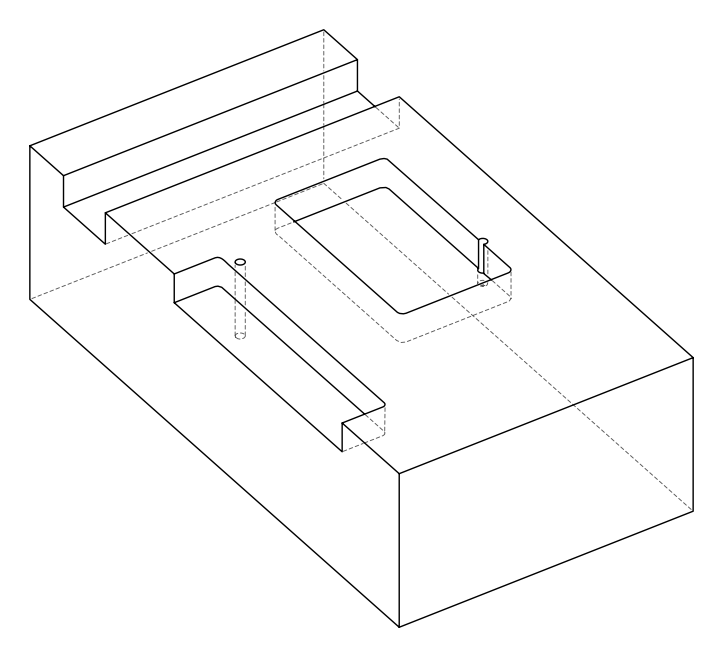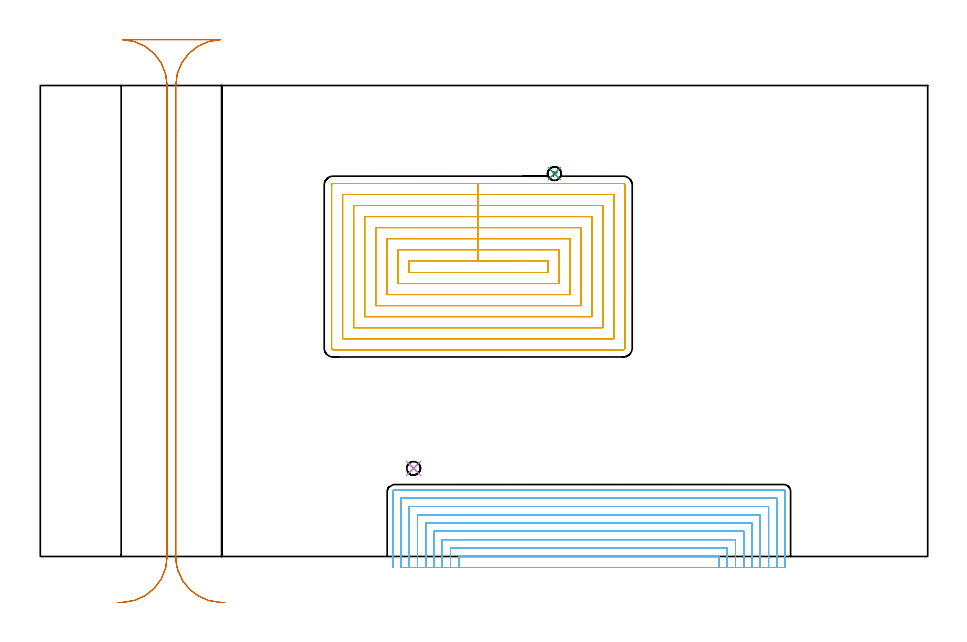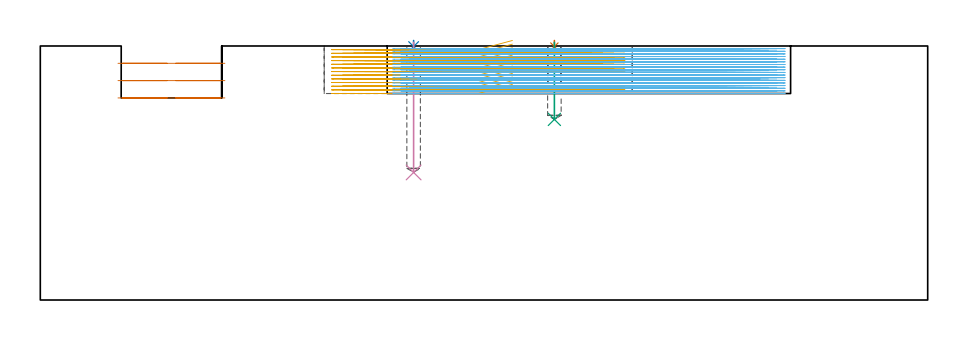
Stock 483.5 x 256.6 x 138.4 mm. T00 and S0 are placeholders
(PLAN: 7 operations, 4 tool changes, 254.7 min)
(1 SPOT_DRILL | STEP1POCKET | NXT0321_9005460120000 | 0.03 min | 4 mm3)
(2 SPOT_DRILL_1 | STEP1POCKET_1 | NXT0321_9005460120000 | 0.03 min | 0 mm3)
(3 DRILL_BLIND_HOLE_INTO_CENTER | STEP1POCKET | UGT0301_469 | 0.17 min | 1638 mm3)
(4 DRILL_BLIND_HOLE_INTO_CENTER_1 | STEP1POCKET_1 | UGT0301_469 | 0.29 min | 2866 mm3)
(5 MILL_RECTANGULAR_POCKET | POCKET_RECTANGULAR_STRAIGHT | NXT0201_009 | Follow Part, ap 2, ae 75% | 71.33 min | 427335 mm3)
(6 MILL_SLOT | SLOT_PARTIAL_RECTANGULAR | NXT0201_008 | Follow Part, ap 1.5, ae 75% | 177.93 min | 222957 mm3)
(7 MILL_RECTANGULAR_SLOT | SLOT_RECTANGULAR | UGT0201_020 | Follow Part, ap 12.5, ae 75% | 4.96 min | 397461 mm3)
(TOOL NXT0321_9005460120000 | NC Spot Drill, 142deg, 12mm, Carbide, Uncoated | D12 PA142 FL30 Z2)
(TOOL UGT0301_469 | Carbide Drill 7.4 mm | D7.4 PA118 FL69 Z2)
(TOOL NXT0201_009 | ENDMILL 8mm [2P460-0800-NA 1630] | D8 FL26 Z6)
(TOOL NXT0201_008 | ENDMILL 6mm [2P460-0600-NA 1630] | D6 FL26 Z6)
(TOOL UGT0201_020 | End mill 50 mm | D50 FL50 Z4)
(OP 1 SPOT_DRILL)
G17 G21 G94 G90
T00 M6
G54
G17 G0 G90 X280.1 Y208.6 S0 M3
G43 Z148.4 H0
G94 G81 G98 Z138.081 F250. R141.4
G80
M5
M2
(OP 2 SPOT_DRILL_1)
G17 G21 G94 G90
T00 M6
G54
G17 G0 G90 X203.4 Y48. S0 M3
G43 Z148.4 H0
G94 G81 G98 Z138.081 F250. R141.4
G80
M5
M2
(OP 3 DRILL_BLIND_HOLE_INTO_CENTER)
G17 G21 G94 G90
T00 M6
G54
G17 G0 G90 X280.1 Y208.6 S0 M3
G43 Z148.4 H0
G94 G81 G98 Z98.4 F250. R140.4
G80
M5
M2
(OP 4 DRILL_BLIND_HOLE_INTO_CENTER_1)
G17 G21 G94 G90
T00 M6
G54
G17 G0 G90 X203.4 Y48. S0 M3
G43 Z148.4 H0
G94 G81 G98 Z69.5 F250. R140.4
G80
M5
M2
(OP 5 MILL_RECTANGULAR_POCKET)
G17 G21 G94 G90
T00 M6
G54
G17 G0 G90 X257.232 Y161.2 S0 M3
G43 Z148.4 H1
Z141.4
G94 G1 X238.6 Z136.408 F250.
X200.7 F500.
Y154.7
X276.5
Y161.2
X238.6
Y167.2
X194.7
Y148.7
X282.5
Y167.2
X238.6
Y173.2
X188.7
Y142.7
X288.5
Y173.2
X238.6
Y179.2
X182.7
Y136.7
X294.5
Y179.2
X238.6
Y185.2
X176.7
Y130.7
X300.5
Y185.2
X238.6
Y191.2
X170.7
Y124.7
X306.5
Y191.2
X238.6
Y197.2
X164.7
Y118.7
X312.5
Y197.2
X238.6
Y203.2
X159.5
G3 X158.7 Y202.4 R0.8
G1 Y113.5
G3 X159.5 Y112.7 R0.8
G1 X317.7
G3 X318.5 Y113.5 R0.8
G1 Y202.4
G3 X317.7 Y203.2 R0.8
G1 X238.6
X237.6
G0 X257.232 Y161.2 Z139.408
G1 X238.6 Z134.415 F250.
X200.7 F500.
Y154.7
X276.5
Y161.2
X238.6
Y167.2
X194.7
Y148.7
X282.5
Y167.2
X238.6
Y173.2
X188.7
Y142.7
X288.5
Y173.2
X238.6
Y179.2
X182.7
Y136.7
X294.5
Y179.2
X238.6
Y185.2
X176.7
Y130.7
X300.5
Y185.2
X238.6
Y191.2
X170.7
Y124.7
X306.5
Y191.2
X238.6
Y197.2
X164.7
Y118.7
X312.5
Y197.2
X238.6
Y203.2
X159.5
G3 X158.7 Y202.4 R0.8
G1 Y113.5
G3 X159.5 Y112.7 R0.8
G1 X317.7
G3 X318.5 Y113.5 R0.8
G1 Y202.4
G3 X317.7 Y203.2 R0.8
G1 X238.6
X237.6
G0 X257.232 Y161.2 Z137.415
G1 X238.6 Z132.423 F250.
X200.7 F500.
Y154.7
X276.5
Y161.2
X238.6
Y167.2
X194.7
Y148.7
X282.5
Y167.2
X238.6
Y173.2
X188.7
Y142.7
X288.5
Y173.2
X238.6
Y179.2
X182.7
Y136.7
X294.5
Y179.2
X238.6
Y185.2
X176.7
Y130.7
X300.5
Y185.2
X238.6
Y191.2
X170.7
Y124.7
X306.5
Y191.2
X238.6
Y197.2
X164.7
Y118.7
X312.5
Y197.2
X238.6
Y203.2
X159.5
G3 X158.7 Y202.4 R0.8
G1 Y113.5
G3 X159.5 Y112.7 R0.8
G1 X317.7
G3 X318.5 Y113.5 R0.8
G1 Y202.4
G3 X317.7 Y203.2 R0.8
G1 X238.6
X237.6
G0 X257.232 Y161.2 Z135.423
G1 X238.6 Z130.431 F250.
X200.7 F500.
Y154.7
X276.5
Y161.2
X238.6
Y167.2
X194.7
Y148.7
X282.5
Y167.2
X238.6
Y173.2
X188.7
Y142.7
X288.5
Y173.2
X238.6
Y179.2
X182.7
Y136.7
X294.5
Y179.2
X238.6
Y185.2
X176.7
Y130.7
X300.5
Y185.2
X238.6
Y191.2
X170.7
Y124.7
X306.5
Y191.2
X238.6
Y197.2
X164.7
Y118.7
X312.5
Y197.2
X238.6
Y203.2
X159.5
G3 X158.7 Y202.4 R0.8
G1 Y113.5
G3 X159.5 Y112.7 R0.8
G1 X317.7
G3 X318.5 Y113.5 R0.8
G1 Y202.4
G3 X317.7 Y203.2 R0.8
G1 X238.6
X237.6
G0 X257.232 Y161.2 Z133.431
G1 X238.6 Z128.438 F250.
X200.7 F500.
Y154.7
X276.5
Y161.2
X238.6
Y167.2
X194.7
Y148.7
X282.5
Y167.2
X238.6
Y173.2
X188.7
Y142.7
X288.5
Y173.2
X238.6
Y179.2
X182.7
Y136.7
X294.5
Y179.2
X238.6
Y185.2
X176.7
Y130.7
X300.5
Y185.2
X238.6
Y191.2
X170.7
Y124.7
X306.5
Y191.2
X238.6
Y197.2
X164.7
Y118.7
X312.5
Y197.2
X238.6
Y203.2
X159.5
G3 X158.7 Y202.4 R0.8
G1 Y113.5
G3 X159.5 Y112.7 R0.8
G1 X317.7
G3 X318.5 Y113.5 R0.8
G1 Y202.4
G3 X317.7 Y203.2 R0.8
G1 X238.6
X237.6
G0 X257.232 Y161.2 Z131.438
G1 X238.6 Z126.446 F250.
X200.7 F500.
Y154.7
X276.5
Y161.2
X238.6
Y167.2
X194.7
Y148.7
X282.5
Y167.2
X238.6
Y173.2
X188.7
Y142.7
X288.5
Y173.2
X238.6
Y179.2
X182.7
Y136.7
X294.5
Y179.2
X238.6
Y185.2
X176.7
Y130.7
X300.5
Y185.2
X238.6
Y191.2
X170.7
Y124.7
X306.5
Y191.2
X238.6
Y197.2
X164.7
Y118.7
X312.5
Y197.2
X238.6
Y203.2
X159.5
G3 X158.7 Y202.4 R0.8
G1 Y113.5
G3 X159.5 Y112.7 R0.8
G1 X317.7
G3 X318.5 Y113.5 R0.8
G1 Y202.4
G3 X317.7 Y203.2 R0.8
G1 X238.6
X237.6
G0 X257.232 Y161.2 Z129.446
G1 X238.6 Z124.454 F250.
X200.7 F500.
Y154.7
X276.5
Y161.2
X238.6
Y167.2
X194.7
Y148.7
X282.5
Y167.2
X238.6
Y173.2
X188.7
Y142.7
X288.5
Y173.2
X238.6
Y179.2
X182.7
Y136.7
X294.5
Y179.2
X238.6
Y185.2
X176.7
Y130.7
X300.5
Y185.2
X238.6
Y191.2
X170.7
Y124.7
X306.5
Y191.2
X238.6
Y197.2
X164.7
Y118.7
X312.5
Y197.2
X238.6
Y203.2
X159.5
G3 X158.7 Y202.4 R0.8
G1 Y113.5
G3 X159.5 Y112.7 R0.8
G1 X317.7
G3 X318.5 Y113.5 R0.8
G1 Y202.4
G3 X317.7 Y203.2 R0.8
G1 X238.6
X237.6
G0 X257.232 Y161.2 Z127.454
G1 X238.6 Z122.462 F250.
X200.7 F500.
Y154.7
X276.5
Y161.2
X238.6
Y167.2
X194.7
Y148.7
X282.5
Y167.2
X238.6
Y173.2
X188.7
Y142.7
X288.5
Y173.2
X238.6
Y179.2
X182.7
Y136.7
X294.5
Y179.2
X238.6
Y185.2
X176.7
Y130.7
X300.5
Y185.2
X238.6
Y191.2
X170.7
Y124.7
X306.5
Y191.2
X238.6
Y197.2
X164.7
Y118.7
X312.5
Y197.2
X238.6
Y203.2
X159.5
G3 X158.7 Y202.4 R0.8
G1 Y113.5
G3 X159.5 Y112.7 R0.8
G1 X317.7
G3 X318.5 Y113.5 R0.8
G1 Y202.4
G3 X317.7 Y203.2 R0.8
G1 X238.6
X237.6
G0 X257.232 Y161.2 Z125.462
G1 X238.6 Z120.469 F250.
X200.7 F500.
Y154.7
X276.5
Y161.2
X238.6
Y167.2
X194.7
Y148.7
X282.5
Y167.2
X238.6
Y173.2
X188.7
Y142.7
X288.5
Y173.2
X238.6
Y179.2
X182.7
Y136.7
X294.5
Y179.2
X238.6
Y185.2
X176.7
Y130.7
X300.5
Y185.2
X238.6
Y191.2
X170.7
Y124.7
X306.5
Y191.2
X238.6
Y197.2
X164.7
Y118.7
X312.5
Y197.2
X238.6
Y203.2
X159.5
G3 X158.7 Y202.4 R0.8
G1 Y113.5
G3 X159.5 Y112.7 R0.8
G1 X317.7
G3 X318.5 Y113.5 R0.8
G1 Y202.4
G3 X317.7 Y203.2 R0.8
G1 X238.6
X237.6
G0 X257.232 Y161.2 Z123.469
G1 X238.6 Z118.477 F250.
X200.7 F500.
Y154.7
X276.5
Y161.2
X238.6
Y167.2
X194.7
Y148.7
X282.5
Y167.2
X238.6
Y173.2
X188.7
Y142.7
X288.5
Y173.2
X238.6
Y179.2
X182.7
Y136.7
X294.5
Y179.2
X238.6
Y185.2
X176.7
Y130.7
X300.5
Y185.2
X238.6
Y191.2
X170.7
Y124.7
X306.5
Y191.2
X238.6
Y197.2
X164.7
Y118.7
X312.5
Y197.2
X238.6
Y203.2
X159.5
G3 X158.7 Y202.4 R0.8
G1 Y113.5
G3 X159.5 Y112.7 R0.8
G1 X317.7
G3 X318.5 Y113.5 R0.8
G1 Y202.4
G3 X317.7 Y203.2 R0.8
G1 X238.6
X237.6
G0 X257.232 Y161.2 Z121.477
G1 X238.6 Z116.485 F250.
X200.7 F500.
Y154.7
X276.5
Y161.2
X238.6
Y167.2
X194.7
Y148.7
X282.5
Y167.2
X238.6
Y173.2
X188.7
Y142.7
X288.5
Y173.2
X238.6
Y179.2
X182.7
Y136.7
X294.5
Y179.2
X238.6
Y185.2
X176.7
Y130.7
X300.5
Y185.2
X238.6
Y191.2
X170.7
Y124.7
X306.5
Y191.2
X238.6
Y197.2
X164.7
Y118.7
X312.5
Y197.2
X238.6
Y203.2
X159.5
G3 X158.7 Y202.4 R0.8
G1 Y113.5
G3 X159.5 Y112.7 R0.8
G1 X317.7
G3 X318.5 Y113.5 R0.8
G1 Y202.4
G3 X317.7 Y203.2 R0.8
G1 X238.6
X237.6
G0 X257.232 Y161.2 Z119.485
G1 X238.6 Z114.492 F250.
X200.7 F500.
Y154.7
X276.5
Y161.2
X238.6
Y167.2
X194.7
Y148.7
X282.5
Y167.2
X238.6
Y173.2
X188.7
Y142.7
X288.5
Y173.2
X238.6
Y179.2
X182.7
Y136.7
X294.5
Y179.2
X238.6
Y185.2
X176.7
Y130.7
X300.5
Y185.2
X238.6
Y191.2
X170.7
Y124.7
X306.5
Y191.2
X238.6
Y197.2
X164.7
Y118.7
X312.5
Y197.2
X238.6
Y203.2
X159.5
G3 X158.7 Y202.4 R0.8
G1 Y113.5
G3 X159.5 Y112.7 R0.8
G1 X317.7
G3 X318.5 Y113.5 R0.8
G1 Y202.4
G3 X317.7 Y203.2 R0.8
G1 X238.6
X237.6
G0 X257.232 Y161.2 Z117.492
G1 X238.6 Z112.5 F250.
X200.7 F500.
Y154.7
X276.5
Y161.2
X238.6
Y167.2
X194.7
Y148.7
X282.5
Y167.2
X238.6
Y173.2
X188.7
Y142.7
X288.5
Y173.2
X238.6
Y179.2
X182.7
Y136.7
X294.5
Y179.2
X238.6
Y185.2
X176.7
Y130.7
X300.5
Y185.2
X238.6
Y191.2
X170.7
Y124.7
X306.5
Y191.2
X238.6
Y197.2
X164.7
Y118.7
X312.5
Y197.2
X238.6
Y203.2
X159.5
G3 X158.7 Y202.4 R0.8
G1 Y113.5
G3 X159.5 Y112.7 R0.8
G1 X317.7
G3 X318.5 Y113.5 R0.8
G1 Y202.4
G3 X317.7 Y203.2 R0.8
G1 X238.6
X237.6
G0 Z148.4
M5
M2
(OP 6 MILL_SLOT)
G17 G21 G94 G90
T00 M6
G54
G17 G0 G90 X369.8 Y-6. S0 M3
G43 Z148.4 H1
Z136.961
G94 G1 Y-3. F250.
Y0.2 F500.
X228.
Y-3.
Y-6. F250.
X374.3
Y-3.
Y4.7 F500.
X223.5
Y-3.
Y-6. F250.
X378.8
Y-3.
Y9.2 F500.
X219.
Y-3.
Y-6. F250.
X383.3
Y-3.
Y13.7 F500.
X214.5
Y-3.
Y-6. F250.
X387.8
Y-3.
Y18.2 F500.
X210.
Y-3.
Y-6. F250.
X392.3
Y-3.
Y22.7 F500.
X205.5
Y-3.
Y-6. F250.
X396.8
Y-3.
Y27.2 F500.
X201.
Y-3.
Y-6. F250.
X401.3
Y-3.
Y31.7 F500.
X196.5
Y-3.
Y-6. F250.
X405.8
Y-3.
Y35.4 F500.
G3 X405. Y36.2 R0.8
G1 X192.8
G3 X192. Y35.4 R0.8
G1 Y-3.
Y-6. F250.
G0 X369.8 Z135.522
G1 Y-3.
Y0.2 F500.
X228.
Y-3.
Y-6. F250.
X374.3
Y-3.
Y4.7 F500.
X223.5
Y-3.
Y-6. F250.
X378.8
Y-3.
Y9.2 F500.
X219.
Y-3.
Y-6. F250.
X383.3
Y-3.
Y13.7 F500.
X214.5
Y-3.
Y-6. F250.
X387.8
Y-3.
Y18.2 F500.
X210.
Y-3.
Y-6. F250.
X392.3
Y-3.
Y22.7 F500.
X205.5
Y-3.
Y-6. F250.
X396.8
Y-3.
Y27.2 F500.
X201.
Y-3.
Y-6. F250.
X401.3
Y-3.
Y31.7 F500.
X196.5
Y-3.
Y-6. F250.
X405.8
Y-3.
Y35.4 F500.
G3 X405. Y36.2 R0.8
G1 X192.8
G3 X192. Y35.4 R0.8
G1 Y-3.
Y-6. F250.
G0 X369.8 Z134.083
G1 Y-3.
Y0.2 F500.
X228.
Y-3.
Y-6. F250.
X374.3
Y-3.
Y4.7 F500.
X223.5
Y-3.
Y-6. F250.
X378.8
Y-3.
Y9.2 F500.
X219.
Y-3.
Y-6. F250.
X383.3
Y-3.
Y13.7 F500.
X214.5
Y-3.
Y-6. F250.
X387.8
Y-3.
Y18.2 F500.
X210.
Y-3.
Y-6. F250.
X392.3
Y-3.
Y22.7 F500.
X205.5
Y-3.
Y-6. F250.
X396.8
Y-3.
Y27.2 F500.
X201.
Y-3.
Y-6. F250.
X401.3
Y-3.
Y31.7 F500.
X196.5
Y-3.
Y-6. F250.
X405.8
Y-3.
Y35.4 F500.
G3 X405. Y36.2 R0.8
G1 X192.8
G3 X192. Y35.4 R0.8
G1 Y-3.
Y-6. F250.
G0 X369.8 Z132.644
G1 Y-3.
Y0.2 F500.
X228.
Y-3.
Y-6. F250.
X374.3
Y-3.
Y4.7 F500.
X223.5
Y-3.
Y-6. F250.
X378.8
Y-3.
Y9.2 F500.
X219.
Y-3.
Y-6. F250.
X383.3
Y-3.
Y13.7 F500.
X214.5
Y-3.
Y-6. F250.
X387.8
Y-3.
Y18.2 F500.
X210.
Y-3.
Y-6. F250.
X392.3
Y-3.
Y22.7 F500.
X205.5
Y-3.
Y-6. F250.
X396.8
Y-3.
Y27.2 F500.
X201.
Y-3.
Y-6. F250.
X401.3
Y-3.
Y31.7 F500.
X196.5
Y-3.
Y-6. F250.
X405.8
Y-3.
Y35.4 F500.
G3 X405. Y36.2 R0.8
G1 X192.8
G3 X192. Y35.4 R0.8
G1 Y-3.
Y-6. F250.
G0 X369.8 Z131.205
G1 Y-3.
Y0.2 F500.
X228.
Y-3.
Y-6. F250.
X374.3
Y-3.
Y4.7 F500.
X223.5
Y-3.
Y-6. F250.
X378.8
Y-3.
Y9.2 F500.
X219.
Y-3.
Y-6. F250.
X383.3
Y-3.
Y13.7 F500.
X214.5
Y-3.
Y-6. F250.
X387.8
Y-3.
Y18.2 F500.
X210.
Y-3.
Y-6. F250.
X392.3
Y-3.
Y22.7 F500.
X205.5
Y-3.
Y-6. F250.
X396.8
Y-3.
Y27.2 F500.
X201.
Y-3.
Y-6. F250.
X401.3
Y-3.
Y31.7 F500.
X196.5
Y-3.
Y-6. F250.
X405.8
Y-3.
Y35.4 F500.
G3 X405. Y36.2 R0.8
G1 X192.8
G3 X192. Y35.4 R0.8
G1 Y-3.
Y-6. F250.
G0 X369.8 Z129.767
G1 Y-3.
Y0.2 F500.
X228.
Y-3.
Y-6. F250.
X374.3
Y-3.
Y4.7 F500.
X223.5
Y-3.
Y-6. F250.
X378.8
Y-3.
Y9.2 F500.
X219.
Y-3.
Y-6. F250.
X383.3
Y-3.
Y13.7 F500.
X214.5
Y-3.
Y-6. F250.
X387.8
Y-3.
Y18.2 F500.
X210.
Y-3.
Y-6. F250.
X392.3
Y-3.
Y22.7 F500.
X205.5
Y-3.
Y-6. F250.
X396.8
Y-3.
Y27.2 F500.
X201.
Y-3.
Y-6. F250.
X401.3
Y-3.
Y31.7 F500.
X196.5
Y-3.
Y-6. F250.
X405.8
Y-3.
Y35.4 F500.
G3 X405. Y36.2 R0.8
G1 X192.8
G3 X192. Y35.4 R0.8
G1 Y-3.
Y-6. F250.
G0 X369.8 Z128.328
G1 Y-3.
Y0.2 F500.
X228.
Y-3.
Y-6. F250.
X374.3
Y-3.
Y4.7 F500.
X223.5
Y-3.
Y-6. F250.
X378.8
Y-3.
Y9.2 F500.
X219.
Y-3.
Y-6. F250.
X383.3
Y-3.
Y13.7 F500.
X214.5
Y-3.
Y-6. F250.
X387.8
Y-3.
Y18.2 F500.
X210.
Y-3.
Y-6. F250.
X392.3
Y-3.
Y22.7 F500.
X205.5
Y-3.
Y-6. F250.
X396.8
Y-3.
Y27.2 F500.
X201.
Y-3.
Y-6. F250.
X401.3
Y-3.
Y31.7 F500.
X196.5
Y-3.
Y-6. F250.
X405.8
Y-3.
Y35.4 F500.
G3 X405. Y36.2 R0.8
G1 X192.8
G3 X192. Y35.4 R0.8
G1 Y-3.
Y-6. F250.
G0 X369.8 Z126.889
G1 Y-3.
Y0.2 F500.
X228.
Y-3.
Y-6. F250.
X374.3
Y-3.
Y4.7 F500.
X223.5
Y-3.
Y-6. F250.
X378.8
Y-3.
Y9.2 F500.
X219.
Y-3.
Y-6. F250.
X383.3
Y-3.
Y13.7 F500.
X214.5
Y-3.
Y-6. F250.
X387.8
Y-3.
Y18.2 F500.
X210.
Y-3.
Y-6. F250.
X392.3
Y-3.
Y22.7 F500.
X205.5
Y-3.
Y-6. F250.
X396.8
Y-3.
Y27.2 F500.
X201.
Y-3.
Y-6. F250.
X401.3
Y-3.
Y31.7 F500.
X196.5
Y-3.
Y-6. F250.
X405.8
Y-3.
Y35.4 F500.
G3 X405. Y36.2 R0.8
G1 X192.8
G3 X192. Y35.4 R0.8
G1 Y-3.
Y-6. F250.
G0 X369.8 Z125.45
G1 Y-3.
Y0.2 F500.
X228.
Y-3.
Y-6. F250.
X374.3
Y-3.
Y4.7 F500.
X223.5
Y-3.
Y-6. F250.
X378.8
Y-3.
Y9.2 F500.
X219.
Y-3.
Y-6. F250.
X383.3
Y-3.
Y13.7 F500.
X214.5
Y-3.
Y-6. F250.
X387.8
Y-3.
Y18.2 F500.
X210.
Y-3.
Y-6. F250.
X392.3
Y-3.
Y22.7 F500.
X205.5
Y-3.
Y-6. F250.
X396.8
Y-3.
Y27.2 F500.
X201.
Y-3.
Y-6. F250.
X401.3
Y-3.
Y31.7 F500.
X196.5
Y-3.
Y-6. F250.
X405.8
Y-3.
Y35.4 F500.
G3 X405. Y36.2 R0.8
G1 X192.8
G3 X192. Y35.4 R0.8
G1 Y-3.
Y-6. F250.
G0 X369.8 Z124.011
G1 Y-3.
Y0.2 F500.
X228.
Y-3.
Y-6. F250.
X374.3
Y-3.
Y4.7 F500.
X223.5
Y-3.
Y-6. F250.
X378.8
Y-3.
Y9.2 F500.
X219.
Y-3.
Y-6. F250.
X383.3
Y-3.
Y13.7 F500.
X214.5
Y-3.
Y-6. F250.
X387.8
Y-3.
Y18.2 F500.
X210.
Y-3.
Y-6. F250.
X392.3
Y-3.
Y22.7 F500.
X205.5
Y-3.
Y-6. F250.
X396.8
Y-3.
Y27.2 F500.
X201.
Y-3.
Y-6. F250.
X401.3
Y-3.
Y31.7 F500.
X196.5
Y-3.
Y-6. F250.
X405.8
Y-3.
Y35.4 F500.
G3 X405. Y36.2 R0.8
G1 X192.8
G3 X192. Y35.4 R0.8
G1 Y-3.
Y-6. F250.
G0 X369.8 Z122.572
G1 Y-3.
Y0.2 F500.
X228.
Y-3.
Y-6. F250.
X374.3
Y-3.
Y4.7 F500.
X223.5
Y-3.
Y-6. F250.
X378.8
Y-3.
Y9.2 F500.
X219.
Y-3.
Y-6. F250.
X383.3
Y-3.
Y13.7 F500.
X214.5
Y-3.
Y-6. F250.
X387.8
Y-3.
Y18.2 F500.
X210.
Y-3.
Y-6. F250.
X392.3
Y-3.
Y22.7 F500.
X205.5
Y-3.
Y-6. F250.
X396.8
Y-3.
Y27.2 F500.
X201.
Y-3.
Y-6. F250.
X401.3
Y-3.
Y31.7 F500.
X196.5
Y-3.
Y-6. F250.
X405.8
Y-3.
Y35.4 F500.
G3 X405. Y36.2 R0.8
G1 X192.8
G3 X192. Y35.4 R0.8
G1 Y-3.
Y-6. F250.
G0 X369.8 Z121.133
G1 Y-3.
Y0.2 F500.
X228.
Y-3.
Y-6. F250.
X374.3
Y-3.
Y4.7 F500.
X223.5
Y-3.
Y-6. F250.
X378.8
Y-3.
Y9.2 F500.
X219.
Y-3.
Y-6. F250.
X383.3
Y-3.
Y13.7 F500.
X214.5
Y-3.
Y-6. F250.
X387.8
Y-3.
Y18.2 F500.
X210.
Y-3.
Y-6. F250.
X392.3
Y-3.
Y22.7 F500.
X205.5
Y-3.
Y-6. F250.
X396.8
Y-3.
Y27.2 F500.
X201.
Y-3.
Y-6. F250.
X401.3
Y-3.
Y31.7 F500.
X196.5
Y-3.
Y-6. F250.
X405.8
Y-3.
Y35.4 F500.
G3 X405. Y36.2 R0.8
G1 X192.8
G3 X192. Y35.4 R0.8
G1 Y-3.
Y-6. F250.
G0 X369.8 Z119.694
G1 Y-3.
Y0.2 F500.
X228.
Y-3.
Y-6. F250.
X374.3
Y-3.
Y4.7 F500.
X223.5
Y-3.
Y-6. F250.
X378.8
Y-3.
Y9.2 F500.
X219.
Y-3.
Y-6. F250.
X383.3
Y-3.
Y13.7 F500.
X214.5
Y-3.
Y-6. F250.
X387.8
Y-3.
Y18.2 F500.
X210.
Y-3.
Y-6. F250.
X392.3
Y-3.
Y22.7 F500.
X205.5
Y-3.
Y-6. F250.
X396.8
Y-3.
Y27.2 F500.
X201.
Y-3.
Y-6. F250.
X401.3
Y-3.
Y31.7 F500.
X196.5
Y-3.
Y-6. F250.
X405.8
Y-3.
Y35.4 F500.
G3 X405. Y36.2 R0.8
G1 X192.8
G3 X192. Y35.4 R0.8
G1 Y-3.
Y-6. F250.
G0 X369.8 Z118.256
G1 Y-3.
Y0.2 F500.
X228.
Y-3.
Y-6. F250.
X374.3
Y-3.
Y4.7 F500.
X223.5
Y-3.
Y-6. F250.
X378.8
Y-3.
Y9.2 F500.
X219.
Y-3.
Y-6. F250.
X383.3
Y-3.
Y13.7 F500.
X214.5
Y-3.
Y-6. F250.
X387.8
Y-3.
Y18.2 F500.
X210.
Y-3.
Y-6. F250.
X392.3
Y-3.
Y22.7 F500.
X205.5
Y-3.
Y-6. F250.
X396.8
Y-3.
Y27.2 F500.
X201.
Y-3.
Y-6. F250.
X401.3
Y-3.
Y31.7 F500.
X196.5
Y-3.
Y-6. F250.
X405.8
Y-3.
Y35.4 F500.
G3 X405. Y36.2 R0.8
G1 X192.8
G3 X192. Y35.4 R0.8
G1 Y-3.
Y-6. F250.
G0 X369.8 Z116.817
G1 Y-3.
Y0.2 F500.
X228.
Y-3.
Y-6. F250.
X374.3
Y-3.
Y4.7 F500.
X223.5
Y-3.
Y-6. F250.
X378.8
Y-3.
Y9.2 F500.
X219.
Y-3.
Y-6. F250.
X383.3
Y-3.
Y13.7 F500.
X214.5
Y-3.
Y-6. F250.
X387.8
Y-3.
Y18.2 F500.
X210.
Y-3.
Y-6. F250.
X392.3
Y-3.
Y22.7 F500.
X205.5
Y-3.
Y-6. F250.
X396.8
Y-3.
Y27.2 F500.
X201.
Y-3.
Y-6. F250.
X401.3
Y-3.
Y31.7 F500.
X196.5
Y-3.
Y-6. F250.
X405.8
Y-3.
Y35.4 F500.
G3 X405. Y36.2 R0.8
G1 X192.8
G3 X192. Y35.4 R0.8
G1 Y-3.
Y-6. F250.
G0 X369.8 Z115.378
G1 Y-3.
Y0.2 F500.
X228.
Y-3.
Y-6. F250.
X374.3
Y-3.
Y4.7 F500.
X223.5
Y-3.
Y-6. F250.
X378.8
Y-3.
Y9.2 F500.
X219.
Y-3.
Y-6. F250.
X383.3
Y-3.
Y13.7 F500.
X214.5
Y-3.
Y-6. F250.
X387.8
Y-3.
Y18.2 F500.
X210.
Y-3.
Y-6. F250.
X392.3
Y-3.
Y22.7 F500.
X205.5
Y-3.
Y-6. F250.
X396.8
Y-3.
Y27.2 F500.
X201.
Y-3.
Y-6. F250.
X401.3
Y-3.
Y31.7 F500.
X196.5
Y-3.
Y-6. F250.
X405.8
Y-3.
Y35.4 F500.
G3 X405. Y36.2 R0.8
G1 X192.8
G3 X192. Y35.4 R0.8
G1 Y-3.
Y-6. F250.
G0 X369.8 Z113.939
G1 Y-3.
Y0.2 F500.
X228.
Y-3.
Y-6. F250.
X374.3
Y-3.
Y4.7 F500.
X223.5
Y-3.
Y-6. F250.
X378.8
Y-3.
Y9.2 F500.
X219.
Y-3.
Y-6. F250.
X383.3
Y-3.
Y13.7 F500.
X214.5
Y-3.
Y-6. F250.
X387.8
Y-3.
Y18.2 F500.
X210.
Y-3.
Y-6. F250.
X392.3
Y-3.
Y22.7 F500.
X205.5
Y-3.
Y-6. F250.
X396.8
Y-3.
Y27.2 F500.
X201.
Y-3.
Y-6. F250.
X401.3
Y-3.
Y31.7 F500.
X196.5
Y-3.
Y-6. F250.
X405.8
Y-3.
Y35.4 F500.
G3 X405. Y36.2 R0.8
G1 X192.8
G3 X192. Y35.4 R0.8
G1 Y-3.
Y-6. F250.
G0 X369.8 Z112.5
G1 Y-3.
Y0.2 F500.
X228.
Y-3.
Y-6. F250.
X374.3
Y-3.
Y4.7 F500.
X223.5
Y-3.
Y-6. F250.
X378.8
Y-3.
Y9.2 F500.
X219.
Y-3.
Y-6. F250.
X383.3
Y-3.
Y13.7 F500.
X214.5
Y-3.
Y-6. F250.
X387.8
Y-3.
Y18.2 F500.
X210.
Y-3.
Y-6. F250.
X392.3
Y-3.
Y22.7 F500.
X205.5
Y-3.
Y-6. F250.
X396.8
Y-3.
Y27.2 F500.
X201.
Y-3.
Y-6. F250.
X401.3
Y-3.
Y31.7 F500.
X196.5
Y-3.
Y-6. F250.
X405.8
Y-3.
Y35.4 F500.
G3 X405. Y36.2 R0.8
G1 X192.8
G3 X192. Y35.4 R0.8
G1 Y-3.
Y-6. F250.
G0 Z148.4
M5
M2
(OP 7 MILL_RECTANGULAR_SLOT)
G17 G21 G94 G90
T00 M6
G54
G17 G0 G90 X100.572 Y-25.117 S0 M3
G43 Z148.4 H0
Z128.967
G94 G1 X97.576 Y-24.97 F250.
G2 X75.083 Y-7.907 R25. F500.
X73.8 Y0. R25. F370.
G1 Y231.955
Y256.6 F500.
G2 X98.093 Y281.59 R25.
G1 X44.807
G2 X69.1 Y256.6 R25.
G1 Y0.
G2 X45.324 Y-24.97 R25.
G1 X42.328 Y-25.117 F250.
G0 X100.572 Z119.533
G1 X97.576 Y-24.97
G2 X75.083 Y-7.907 R25. F500.
X73.8 Y0. R25. F356.
G1 Y231.955
Y256.6 F500.
G2 X98.093 Y281.59 R25.
G1 X44.807
G2 X69.1 Y256.6 R25.
G1 Y0.
G2 X45.324 Y-24.97 R25.
G1 X42.328 Y-25.117 F250.
G0 X100.572 Z110.1
G1 X97.576 Y-24.97
G2 X75.083 Y-7.907 R25. F500.
X73.8 Y0. R25. F356.
G1 Y231.955
Y256.6 F500.
G2 X98.093 Y281.59 R25.
G1 X44.807
G2 X69.1 Y256.6 R25.
G1 Y0.
G2 X45.324 Y-24.97 R25.
G1 X42.328 Y-25.117 F250.
G0 Z148.4
M5
M2
